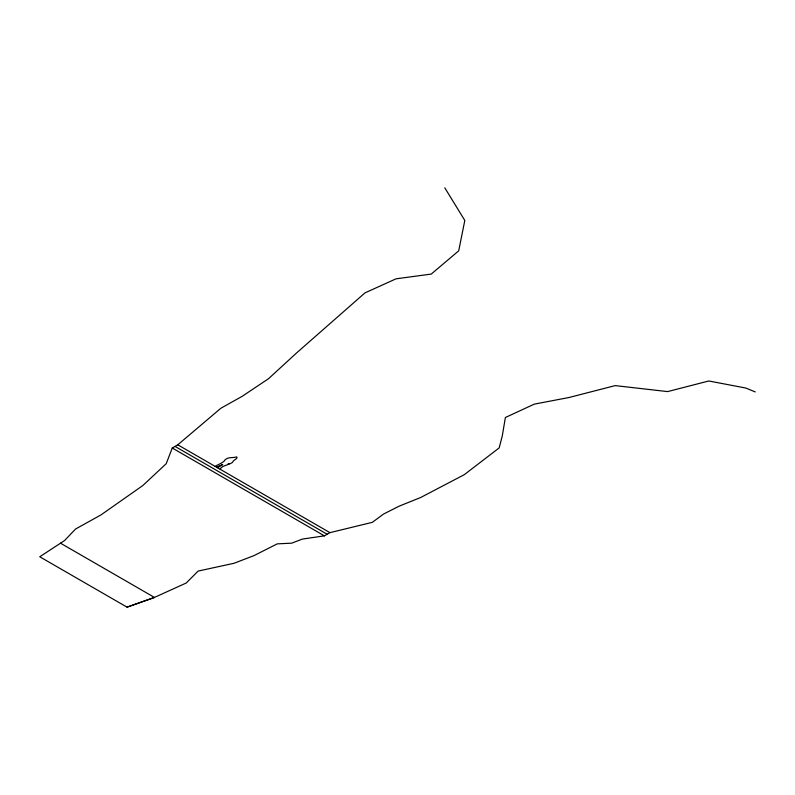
<?xml version="1.0" encoding="UTF-8"?>
<svg xmlns="http://www.w3.org/2000/svg" width="795" height="795" viewBox="0 0 795 795"><rect width="100%" height="100%" fill="white"/><g stroke="black" fill="none" stroke-linecap="round" stroke-linejoin="round"><path stroke-width="1.19" d="M444.812 187.849L464.807 220.454L458.705 250.832L431.268 274.066L396.029 278.826L364.965 292.888L296.475 353.04L268.452 378.768L242.117 396.357L220.861 408.252L177.792 444.812L172.267 448.012L166.215 463.684L142.852 485.507L100.975 514.912L75.545 529.033L64.564 540.55L39.75 556.768L127.031 607.151L153.932 597.661L186.249 583.003L198.124 571.068L233.959 563.307L254.022 555.606L277.236 543.869L291.685 543.164L302.378 539.08L324.4 535.85L329.935 532.65L372.308 522.335L383.627 514.007L399.179 506.147L420.784 497.451L464.27 474.675L499.161 447.913L502.251 436.077L505.382 417.504L534.28 404.138L568.912 397.53L615.201 385.615L667.611 391.597L708.802 380.984L745.79 388.04L755.25 391.915M215.177 466.397C217.701 464.449 224.15 462.69 225.233 459.58C228.731 456.618 233.074 458.238 236.721 456.887C238.53 458.546 233.144 459.838 232.428 462.452C228.98 465.055 221.04 465.681 220.175 469.279M217.532 467.758L222.719 464.519L216.469 467.142M127.031 607.151L154.439 597.423L60.509 543.194M177.792 444.812L329.935 532.65M175.029 446.412L327.172 534.25M172.267 448.012L324.4 535.85M228.771 463.892L227.986 464.25L228.771 463.892"/></g></svg>
